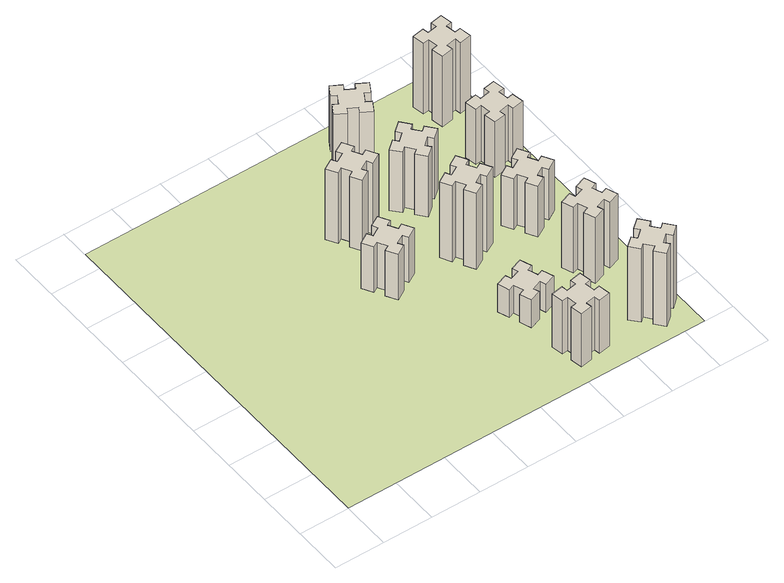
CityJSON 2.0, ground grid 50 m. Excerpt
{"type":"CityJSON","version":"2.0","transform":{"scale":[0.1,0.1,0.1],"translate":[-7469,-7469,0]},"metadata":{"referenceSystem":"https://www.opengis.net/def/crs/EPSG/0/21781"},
"CityObjects":{
"building1":{"type":"Building","attributes":{"class":"1000","function":"1000","usage":"1000","yearOfConstruction":2016,"roofType":"1000","measuredHeight":54,"storeysAboveGround":30,"storeysBelowGround":0},"geometry":[{"type":"Solid","lod":"1","boundaries":[[[[0,1,2,3,4,5,6,7,8,9,10,11,12,13,14,15,16,17,18,19]],[[17,16,20,21]],[[16,15,22,20]],[[15,14,23,22]],[[14,13,24,23]],[[13,12,25,24]],[[12,11,26,25]],[[11,10,27,26]],[[10,9,28,27]],[[9,8,29,28]],[[8,7,30,29]],[[7,6,31,30]],[[6,5,32,31]],[[5,4,33,32]],[[4,3,34,33]],[[3,2,35,34]],[[2,1,36,35]],[[1,0,37,36]],[[0,19,38,37]],[[19,18,39,38]],[[18,17,21,39]],[[24,25,26,27,28,29,30,31,32,33,34,35,36,37,38,39,21,20,22,23]]]]}]},
"building2":{"type":"Building","attributes":{"class":"1000","function":"1000","usage":"1000","yearOfConstruction":2016,"roofType":"1000","measuredHeight":84,"storeysAboveGround":30,"storeysBelowGround":0},"geometry":[{"type":"Solid","lod":"1","boundaries":[[[[40,41,42,43,44,45,46,47,48,49,50,51,52,53,54,55,56,57,58,59]],[[57,56,60,61]],[[56,55,62,60]],[[55,54,63,62]],[[54,53,64,63]],[[53,52,65,64]],[[52,51,66,65]],[[51,50,67,66]],[[50,49,68,67]],[[49,48,69,68]],[[48,47,70,69]],[[47,46,71,70]],[[46,45,72,71]],[[45,44,73,72]],[[44,43,74,73]],[[43,42,75,74]],[[42,41,76,75]],[[41,40,77,76]],[[40,59,78,77]],[[59,58,79,78]],[[58,57,61,79]],[[64,65,66,67,68,69,70,71,72,73,74,75,76,77,78,79,61,60,62,63]]]]}]},
"building3":{"type":"Building","attributes":{"class":"1000","function":"1000","usage":"1000","yearOfConstruction":2016,"roofType":"1000","measuredHeight":63,"storeysAboveGround":30,"storeysBelowGround":0},"geometry":[{"type":"Solid","lod":"1","boundaries":[[[[80,81,82,83,84,85,86,87,88,89,90,91,92,93,94,95,96,97,98,99]],[[97,96,100,101]],[[96,95,102,100]],[[95,94,103,102]],[[94,93,104,103]],[[93,92,105,104]],[[92,91,106,105]],[[91,90,107,106]],[[90,89,108,107]],[[89,88,109,108]],[[88,87,110,109]],[[87,86,111,110]],[[86,85,112,111]],[[85,84,113,112]],[[84,83,114,113]],[[83,82,115,114]],[[82,81,116,115]],[[81,80,117,116]],[[80,99,118,117]],[[99,98,119,118]],[[98,97,101,119]],[[104,105,106,107,108,109,110,111,112,113,114,115,116,117,118,119,101,100,102,103]]]]}]},
"building4":{"type":"Building","attributes":{"class":"1000","function":"1000","usage":"1000","yearOfConstruction":2016,"roofType":"1000","measuredHeight":33,"storeysAboveGround":30,"storeysBelowGround":0},"geometry":[{"type":"Solid","lod":"1","boundaries":[[[[120,121,122,123,124,125,126,127,128,129,130,131,132,133,134,135,136,137,138,139]],[[137,136,140,141]],[[136,135,142,140]],[[135,134,143,142]],[[134,133,144,143]],[[133,132,145,144]],[[132,131,146,145]],[[131,130,147,146]],[[130,129,148,147]],[[129,128,149,148]],[[128,127,150,149]],[[127,126,151,150]],[[126,125,152,151]],[[125,124,153,152]],[[124,123,154,153]],[[123,122,155,154]],[[122,121,156,155]],[[121,120,157,156]],[[120,139,158,157]],[[139,138,159,158]],[[138,137,141,159]],[[144,145,146,147,148,149,150,151,152,153,154,155,156,157,158,159,141,140,142,143]]]]}]},
"building5":{"type":"Building","attributes":{"class":"1000","function":"1000","usage":"1000","yearOfConstruction":2016,"roofType":"1000","measuredHeight":90,"storeysAboveGround":30,"storeysBelowGround":0},"geometry":[{"type":"Solid","lod":"1","boundaries":[[[[160,161,162,163,164,165,166,167,168,169,170,171,172,173,174,175,176,177,178,179]],[[177,176,180,181]],[[176,175,182,180]],[[175,174,183,182]],[[174,173,184,183]],[[173,172,185,184]],[[172,171,186,185]],[[171,170,187,186]],[[170,169,188,187]],[[169,168,189,188]],[[168,167,190,189]],[[167,166,191,190]],[[166,165,192,191]],[[165,164,193,192]],[[164,163,194,193]],[[163,162,195,194]],[[162,161,196,195]],[[161,160,197,196]],[[160,179,198,197]],[[179,178,199,198]],[[178,177,181,199]],[[184,185,186,187,188,189,190,191,192,193,194,195,196,197,198,199,181,180,182,183]]]]}]},
"building6":{"type":"Building","attributes":{"class":"1000","function":"1000","usage":"1000","yearOfConstruction":2016,"roofType":"1000","measuredHeight":72,"storeysAboveGround":30,"storeysBelowGround":0},"geometry":[{"type":"Solid","lod":"1","boundaries":[[[[200,201,202,203,204,205,206,207,208,209,210,211,212,213,214,215,216,217,218,219]],[[217,216,220,221]],[[216,215,222,220]],[[215,214,223,222]],[[214,213,224,223]],[[213,212,225,224]],[[212,211,226,225]],[[211,210,227,226]],[[210,209,228,227]],[[209,208,229,228]],[[208,207,230,229]],[[207,206,231,230]],[[206,205,232,231]],[[205,204,233,232]],[[204,203,234,233]],[[203,202,235,234]],[[202,201,236,235]],[[201,200,237,236]],[[200,219,238,237]],[[219,218,239,238]],[[218,217,221,239]],[[224,225,226,227,228,229,230,231,232,233,234,235,236,237,238,239,221,220,222,223]]]]}]},
"building7":{"type":"Building","attributes":{"class":"1000","function":"1000","usage":"1000","yearOfConstruction":2016,"roofType":"1000","measuredHeight":66,"storeysAboveGround":30,"storeysBelowGround":0},"geometry":[{"type":"Solid","lod":"1","boundaries":[[[[240,241,242,243,244,245,246,247,248,249,250,251,252,253,254,255,256,257,258,259]],[[257,256,260,261]],[[256,255,262,260]],[[255,254,263,262]],[[254,253,264,263]],[[253,252,265,264]],[[252,251,266,265]],[[251,250,267,266]],[[250,249,268,267]],[[249,248,269,268]],[[248,247,270,269]],[[247,246,271,270]],[[246,245,272,271]],[[245,244,273,272]],[[244,243,274,273]],[[243,242,275,274]],[[242,241,276,275]],[[241,240,277,276]],[[240,259,278,277]],[[259,258,279,278]],[[258,257,261,279]],[[264,265,266,267,268,269,270,271,272,273,274,275,276,277,278,279,261,260,262,263]]]]}]},
"building8":{"type":"Building","attributes":{"class":"1000","function":"1000","usage":"1000","yearOfConstruction":2016,"roofType":"1000","measuredHeight":87,"storeysAboveGround":30,"storeysBelowGround":0},"geometry":[{"type":"Solid","lod":"1","boundaries":[[[[280,281,282,283,284,285,286,287,288,289,290,291,292,293,294,295,296,297,298,299]],[[297,296,300,301]],[[296,295,302,300]],[[295,294,303,302]],[[294,293,304,303]],[[293,292,305,304]],[[292,291,306,305]],[[291,290,307,306]],[[290,289,308,307]],[[289,288,309,308]],[[288,287,310,309]],[[287,286,311,310]],[[286,285,312,311]],[[285,284,313,312]],[[284,283,314,313]],[[283,282,315,314]],[[282,281,316,315]],[[281,280,317,316]],[[280,299,318,317]],[[299,298,319,318]],[[298,297,301,319]],[[304,305,306,307,308,309,310,311,312,313,314,315,316,317,318,319,301,300,302,303]]]]}]},
"building9":{"type":"Building","attributes":{"class":"1000","function":"1000","usage":"1000","yearOfConstruction":2016,"roofType":"1000","measuredHeight":78,"storeysAboveGround":30,"storeysBelowGround":0},"geometry":[{"type":"Solid","lod":"1","boundaries":[[[[320,321,322,323,324,325,326,327,328,329,330,331,332,333,334,335,336,337,338,339]],[[337,336,340,341]],[[336,335,342,340]],[[335,334,343,342]],[[334,333,344,343]],[[333,332,345,344]],[[332,331,346,345]],[[331,330,347,346]],[[330,329,348,347]],[[329,328,349,348]],[[328,327,350,349]],[[327,326,351,350]],[[326,325,352,351]],[[325,324,353,352]],[[324,323,354,353]],[[323,322,355,354]],[[322,321,356,355]],[[321,320,357,356]],[[320,339,358,357]],[[339,338,359,358]],[[338,337,341,359]],[[344,345,346,347,348,349,350,351,352,353,354,355,356,357,358,359,341,340,342,343]]]]}]},
"building10":{"type":"Building","attributes":{"class":"1000","function":"1000","usage":"1000","yearOfConstruction":2016,"roofType":"1000","measuredHeight":60,"storeysAboveGround":30,"storeysBelowGround":0},"geometry":[{"type":"Solid","lod":"1","boundaries":[[[[360,361,362,363,364,365,366,367,368,369,370,371,372,373,374,375,376,377,378,379]],[[377,376,380,381]],[[376,375,382,380]],[[375,374,383,382]],[[374,373,384,383]],[[373,372,385,384]],[[372,371,386,385]],[[371,370,387,386]],[[370,369,388,387]],[[369,368,389,388]],[[368,367,390,389]],[[367,366,391,390]],[[366,365,392,391]],[[365,364,393,392]],[[364,363,394,393]],[[363,362,395,394]],[[362,361,396,395]],[[361,360,397,396]],[[360,379,398,397]],[[379,378,399,398]],[[378,377,381,399]],[[384,385,386,387,388,389,390,391,392,393,394,395,396,397,398,399,381,380,382,383]]]]}]},
"building11":{"type":"Building","attributes":{"class":"1000","function":"1000","usage":"1000","yearOfConstruction":2016,"roofType":"1000","measuredHeight":66,"storeysAboveGround":30,"storeysBelowGround":0},"geometry":[{"type":"Solid","lod":"1","boundaries":[[[[400,401,402,403,404,405,406,407,408,409,410,411,412,413,414,415,416,417,418,419]],[[417,416,420,421]],[[416,415,422,420]],[[415,414,423,422]],[[414,413,424,423]],[[413,412,425,424]],[[412,411,426,425]],[[411,410,427,426]],[[410,409,428,427]],[[409,408,429,428]],[[408,407,430,429]],[[407,406,431,430]],[[406,405,432,431]],[[405,404,433,432]],[[404,403,434,433]],[[403,402,435,434]],[[402,401,436,435]],[[401,400,437,436]],[[400,419,438,437]],[[419,418,439,438]],[[418,417,421,439]],[[424,425,426,427,428,429,430,431,432,433,434,435,436,437,438,439,421,420,422,423]]]]}]},
"building12":{"type":"Building","attributes":{"class":"1000","function":"1000","usage":"1000","yearOfConstruction":2016,"roofType":"1000","measuredHeight":84,"storeysAboveGround":30,"storeysBelowGround":0},"geometry":[{"type":"Solid","lod":"1","boundaries":[[[[440,441,442,443,444,445,446,447,448,449,450,451,452,453,454,455,456,457,458,459]],[[457,456,460,461]],[[456,455,462,460]],[[455,454,463,462]],[[454,453,464,463]],[[453,452,465,464]],[[452,451,466,465]],[[451,450,467,466]],[[450,449,468,467]],[[449,448,469,468]],[[448,447,470,469]],[[447,446,471,470]],[[446,445,472,471]],[[445,444,473,472]],[[444,443,474,473]],[[443,442,475,474]],[[442,441,476,475]],[[441,440,477,476]],[[440,459,478,477]],[[459,458,479,478]],[[458,457,461,479]],[[464,465,466,467,468,469,470,471,472,473,474,475,476,477,478,479,461,460,462,463]]]]}]},
"landuse1":{"type":"LandUse","attributes":{"name":"plot1","function":"1010"},"geometry":[{"type":"MultiSurface","lod":"1","boundaries":[[[480,481,482,483]]]}]}
},
"vertices":[
[1844,2076,0],[1757,2026,0],[1727,2078,0],[1623,2018,0],[1683,1914,0],[1735,1944,0],[1785,1857,0],[1733,1827,0],[1793,1723,0],[1897,1783,0],[1867,1835,0],[1954,1885,0],[1984,1833,0],[2088,1893,0],[2028,1997,0],[1976,1967,0],[1926,2054,0],[1978,2084,0],[1918,2188,0],[1814,2128,0],[1926,2054,540],[1978,2084,540],[1976,1967,540],[2028,1997,540],[2088,1893,540],[1984,1833,540],[1954,1885,540],[1867,1835,540],[1897,1783,540],[1793,1723,540],[1733,1827,540],[1785,1857,540],[1735,1944,540],[1683,1914,540],[1623,2018,540],[1727,2078,540],[1757,2026,540],[1844,2076,540],[1814,2128,540],[1918,2188,540],
[1967,2475,0],[2054,2525,0],[2084,2473,0],[2188,2533,0],[2128,2637,0],[2076,2607,0],[2026,2694,0],[2078,2724,0],[2018,2828,0],[1914,2768,0],[1944,2716,0],[1857,2666,0],[1827,2718,0],[1723,2658,0],[1783,2554,0],[1835,2584,0],[1885,2497,0],[1833,2467,0],[1893,2363,0],[1997,2423,0],[1885,2497,840],[1833,2467,840],[1835,2584,840],[1783,2554,840],[1723,2658,840],[1827,2718,840],[1857,2666,840],[1944,2716,840],[1914,2768,840],[2018,2828,840],[2078,2724,840],[2026,2694,840],[2076,2607,840],[2128,2637,840],[2188,2533,840],[2084,2473,840],[2054,2525,840],[1967,2475,840],[1997,2423,840],[1893,2363,840],
[2665,258,0],[2764,276,0],[2774,217,0],[2892,237,0],[2871,356,0],[2812,345,0],[2795,444,0],[2854,454,0],[2833,572,0],[2715,551,0],[2725,492,0],[2627,475,0],[2617,534,0],[2498,513,0],[2519,395,0],[2578,405,0],[2596,307,0],[2537,297,0],[2557,178,0],[2676,199,0],[2596,307,630],[2537,297,630],[2578,405,630],[2519,395,630],[2498,513,630],[2617,534,630],[2627,475,630],[2725,492,630],[2715,551,630],[2833,572,630],[2854,454,630],[2795,444,630],[2812,345,630],[2871,356,630],[2892,237,630],[2774,217,630],[2764,276,630],[2665,258,630],[2676,199,630],[2557,178,630],
[2716,1006,0],[2682,1100,0],[2738,1120,0],[2697,1233,0],[2584,1192,0],[2605,1136,0],[2511,1102,0],[2490,1158,0],[2377,1117,0],[2419,1004,0],[2475,1025,0],[2509,931,0],[2453,910,0],[2494,797,0],[2607,839,0],[2586,895,0],[2680,929,0],[2700,873,0],[2813,914,0],[2772,1027,0],[2680,929,330],[2700,873,330],[2586,895,330],[2607,839,330],[2494,797,330],[2453,910,330],[2509,931,330],[2475,1025,330],[2419,1004,330],[2377,1117,330],[2490,1158,330],[2511,1102,330],[2605,1136,330],[2584,1192,330],[2697,1233,330],[2738,1120,330],[2682,1100,330],[2716,1006,330],[2772,1027,330],[2813,914,330],
[2607,1735,0],[2694,1785,0],[2724,1733,0],[2828,1793,0],[2768,1897,0],[2716,1867,0],[2666,1954,0],[2718,1984,0],[2658,2088,0],[2554,2028,0],[2584,1976,0],[2497,1926,0],[2467,1978,0],[2363,1918,0],[2423,1814,0],[2475,1844,0],[2525,1757,0],[2473,1727,0],[2533,1623,0],[2637,1683,0],[2525,1757,900],[2473,1727,900],[2475,1844,900],[2423,1814,900],[2363,1918,900],[2467,1978,900],[2497,1926,900],[2584,1976,900],[2554,2028,900],[2658,2088,900],[2718,1984,900],[2666,1954,900],[2716,1867,900],[2768,1897,900],[2828,1793,900],[2724,1733,900],[2694,1785,900],[2607,1735,900],[2637,1683,900],[2533,1623,900],
[2563,2712,0],[2486,2647,0],[2448,2693,0],[2356,2616,0],[2433,2524,0],[2479,2563,0],[2543,2486,0],[2497,2448,0],[2574,2356,0],[2666,2433,0],[2628,2479,0],[2704,2543,0],[2743,2497,0],[2835,2574,0],[2758,2666,0],[2712,2628,0],[2647,2704,0],[2693,2743,0],[2616,2835,0],[2524,2758,0],[2647,2704,720],[2693,2743,720],[2712,2628,720],[2758,2666,720],[2835,2574,720],[2743,2497,720],[2704,2543,720],[2628,2479,720],[2666,2433,720],[2574,2356,720],[2497,2448,720],[2543,2486,720],[2479,2563,720],[2433,2524,720],[2356,2616,720],[2448,2693,720],[2486,2647,720],[2563,2712,720],[2524,2758,720],[2616,2835,720],
[2594,3406,0],[2507,3456,0],[2537,3508,0],[2433,3568,0],[2373,3464,0],[2425,3434,0],[2375,3347,0],[2323,3377,0],[2263,3273,0],[2367,3213,0],[2397,3265,0],[2484,3215,0],[2454,3163,0],[2558,3103,0],[2618,3207,0],[2566,3237,0],[2616,3324,0],[2668,3294,0],[2728,3398,0],[2624,3458,0],[2616,3324,660],[2668,3294,660],[2566,3237,660],[2618,3207,660],[2558,3103,660],[2454,3163,660],[2484,3215,660],[2397,3265,660],[2367,3213,660],[2263,3273,660],[2323,3377,660],[2375,3347,660],[2425,3434,660],[2373,3464,660],[2433,3568,660],[2537,3508,660],[2507,3456,660],[2594,3406,660],[2624,3458,660],[2728,3398,660],
[3468,259,0],[3544,323,0],[3583,277,0],[3675,354,0],[3598,446,0],[3552,408,0],[3487,484,0],[3533,523,0],[3456,615,0],[3364,538,0],[3403,492,0],[3326,427,0],[3288,473,0],[3196,396,0],[3273,304,0],[3319,343,0],[3383,266,0],[3337,228,0],[3414,136,0],[3506,213,0],[3383,266,870],[3337,228,870],[3319,343,870],[3273,304,870],[3196,396,870],[3288,473,870],[3326,427,870],[3403,492,870],[3364,538,870],[3456,615,870],[3533,523,870],[3487,484,870],[3552,408,870],[3598,446,870],[3675,354,870],[3583,277,870],[3544,323,870],[3468,259,870],[3506,213,870],[3414,136,870],
[3215,1125,0],[3249,1031,0],[3193,1010,0],[3234,897,0],[3347,939,0],[3326,995,0],[3420,1029,0],[3440,973,0],[3553,1014,0],[3512,1127,0],[3456,1106,0],[3422,1200,0],[3478,1220,0],[3437,1333,0],[3324,1292,0],[3345,1236,0],[3251,1202,0],[3230,1258,0],[3117,1217,0],[3159,1104,0],[3251,1202,780],[3230,1258,780],[3345,1236,780],[3324,1292,780],[3437,1333,780],[3478,1220,780],[3422,1200,780],[3456,1106,780],[3512,1127,780],[3553,1014,780],[3440,973,780],[3420,1029,780],[3326,995,780],[3347,939,780],[3234,897,780],[3193,1010,780],[3249,1031,780],[3215,1125,780],[3159,1104,780],[3117,1217,780],
[3224,1976,0],[3137,1926,0],[3107,1978,0],[3003,1918,0],[3063,1814,0],[3115,1844,0],[3165,1757,0],[3113,1727,0],[3173,1623,0],[3277,1683,0],[3247,1735,0],[3334,1785,0],[3364,1733,0],[3468,1793,0],[3408,1897,0],[3356,1867,0],[3306,1954,0],[3358,1984,0],[3298,2088,0],[3194,2028,0],[3306,1954,600],[3358,1984,600],[3356,1867,600],[3408,1897,600],[3468,1793,600],[3364,1733,600],[3334,1785,600],[3247,1735,600],[3277,1683,600],[3173,1623,600],[3113,1727,600],[3165,1757,600],[3115,1844,600],[3063,1814,600],[3003,1918,600],[3107,1978,600],[3137,1926,600],[3224,1976,600],[3194,2028,600],[3298,2088,600],
[3318,2625,0],[3336,2527,0],[3277,2517,0],[3297,2398,0],[3416,2419,0],[3405,2478,0],[3504,2496,0],[3514,2437,0],[3632,2457,0],[3611,2576,0],[3552,2565,0],[3535,2664,0],[3594,2674,0],[3573,2792,0],[3455,2771,0],[3465,2712,0],[3367,2695,0],[3357,2754,0],[3238,2733,0],[3259,2615,0],[3367,2695,660],[3357,2754,660],[3465,2712,660],[3455,2771,660],[3573,2792,660],[3594,2674,660],[3535,2664,660],[3552,2565,660],[3611,2576,660],[3632,2457,660],[3514,2437,660],[3504,2496,660],[3405,2478,660],[3416,2419,660],[3297,2398,660],[3277,2517,660],[3336,2527,660],[3318,2625,660],[3259,2615,660],[3238,2733,660],
[3552,3305,0],[3535,3404,0],[3594,3414,0],[3573,3532,0],[3455,3511,0],[3465,3452,0],[3367,3435,0],[3357,3494,0],[3238,3473,0],[3259,3355,0],[3318,3365,0],[3336,3267,0],[3277,3257,0],[3297,3138,0],[3416,3159,0],[3405,3218,0],[3504,3236,0],[3514,3177,0],[3632,3197,0],[3611,3316,0],[3504,3236,840],[3514,3177,840],[3405,3218,840],[3416,3159,840],[3297,3138,840],[3277,3257,840],[3336,3267,840],[3318,3365,840],[3259,3355,840],[3238,3473,840],[3357,3494,840],[3367,3435,840],[3465,3452,840],[3455,3511,840],[3573,3532,840],[3594,3414,840],[3535,3404,840],[3552,3305,840],[3611,3316,840],[3632,3197,840],
[5,3705,0],[3705,3705,0],[3705,5,0],[5,5,0]
]}
